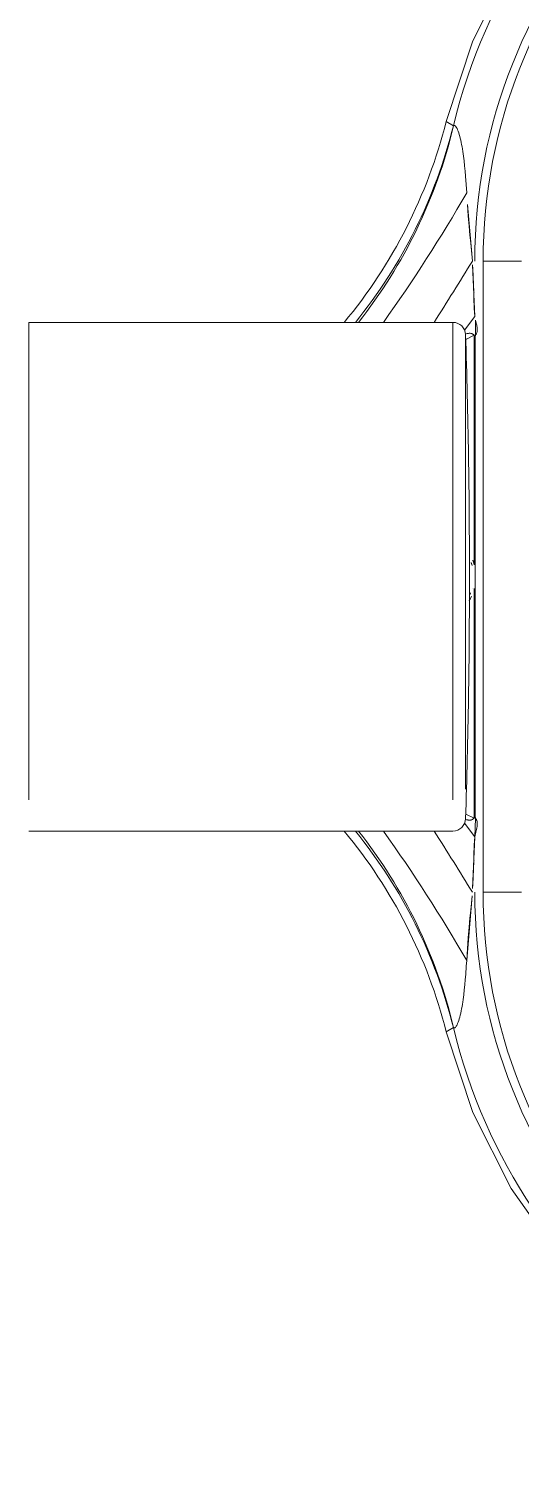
# Model space of a CAD drawing. Header units: inches. Extents: x 542650 to 544515, y 9574150 to 9574595.
# Drawn here: x 542788.1162 to 542788.1553, y 9574235.6228 to 9574235.7375 of the extents above; entities that cross this region are included whole.
import ezdxf

# ---------------------------------------------------------------- set-up
doc = ezdxf.new("R2010")
doc.units = ezdxf.units.IN
doc.header["$MEASUREMENT"] = 0
doc.layers.add('I-ARQ', color=8, linetype='Continuous')

msp = doc.modelspace()

# ---------------------------------------------------------------- linework, layer by layer
at = {"layer": 'I-ARQ', "lineweight": 5}
for points, knots in [([(542788.19399, 9574235.765), (542788.19399, 9574235.765), (542788.18724, 9574235.76447), (542788.18724, 9574235.76447), (542788.18724, 9574235.76447), (542788.18724, 9574235.76447), (542788.18064, 9574235.76296), (542788.18064, 9574235.76296), (542788.18064, 9574235.76296), (542788.18064, 9574235.76296), (542788.17433, 9574235.7605), (542788.17433, 9574235.7605), (542788.17433, 9574235.7605), (542788.17433, 9574235.7605), (542788.16845, 9574235.75716), (542788.16845, 9574235.75716), (542788.16845, 9574235.75716), (542788.16845, 9574235.75716), (542788.16312, 9574235.75299), (542788.16312, 9574235.75299), (542788.16312, 9574235.75299), (542788.16312, 9574235.75299), (542788.15846, 9574235.7481), (542788.15846, 9574235.7481), (542788.15846, 9574235.7481), (542788.15846, 9574235.7481), (542788.15456, 9574235.74257), (542788.15456, 9574235.74257), (542788.15456, 9574235.74257), (542788.15456, 9574235.74257), (542788.15152, 9574235.73654), (542788.15152, 9574235.73654), (542788.15152, 9574235.73654), (542788.15152, 9574235.73654), (542788.14939, 9574235.73014), (542788.14939, 9574235.73014)], [0, 0, 0, 0, 0.111111, 0.111111, 0.111111, 0.111111, 0.222222, 0.222222, 0.222222, 0.222222, 0.333333, 0.333333, 0.333333, 0.333333, 0.444444, 0.444444, 0.444444, 0.444444, 0.555556, 0.555556, 0.555556, 0.555556, 0.666667, 0.666667, 0.666667, 0.666667, 0.777778, 0.777778, 0.777778, 0.777778, 0.888889, 0.888889, 0.888889, 0.888889, 1, 1, 1, 1]), ([(542788.23872, 9574235.72636), (542788.23525, 9574235.74762), (542788.21728, 9574235.7635), (542788.19575, 9574235.76434), (542788.19575, 9574235.76434), (542788.17422, 9574235.76518), (542788.15508, 9574235.75074), (542788.14996, 9574235.72981)], [0, 0, 0, 0, 0.5, 0.5, 0.5, 0.5, 1, 1, 1, 1]), ([(542788.23577, 9574235.72588), (542788.23221, 9574235.74764), (542788.21254, 9574235.76302), (542788.19057, 9574235.76124), (542788.19057, 9574235.76124), (542788.16859, 9574235.75946), (542788.15166, 9574235.7411), (542788.15166, 9574235.71905)], [0, 0, 0, 0, 0.5, 0.5, 0.5, 0.5, 1, 1, 1, 1]), ([(542788.23502, 9574235.72628), (542788.23127, 9574235.74756), (542788.21188, 9574235.76244), (542788.19036, 9574235.76055), (542788.19036, 9574235.76055), (542788.16884, 9574235.75867), (542788.15233, 9574235.74065), (542788.15233, 9574235.71905)], [0, 0, 0, 0, 0.5, 0.5, 0.5, 0.5, 1, 1, 1, 1]), ([(542788.14998, 9574235.72979), (542788.14998, 9574235.72979), (542788.14997, 9574235.72979), (542788.14997, 9574235.72979), (542788.14997, 9574235.72979), (542788.14997, 9574235.72979), (542788.14997, 9574235.72979), (542788.14997, 9574235.72979), (542788.14997, 9574235.72979), (542788.14997, 9574235.72979), (542788.14997, 9574235.72979), (542788.14997, 9574235.72979), (542788.14997, 9574235.72979), (542788.14997, 9574235.72979), (542788.14997, 9574235.72979), (542788.14997, 9574235.72979), (542788.14997, 9574235.72979), (542788.14997, 9574235.72979), (542788.14996, 9574235.72979), (542788.14996, 9574235.72979), (542788.14996, 9574235.72979), (542788.14996, 9574235.72979), (542788.14996, 9574235.72979), (542788.14996, 9574235.72979), (542788.14996, 9574235.72979), (542788.14996, 9574235.72979), (542788.14996, 9574235.7298), (542788.14996, 9574235.7298), (542788.14996, 9574235.7298), (542788.14996, 9574235.7298), (542788.14996, 9574235.72981), (542788.14996, 9574235.72981)], [0, 0, 0, 0, 0.125, 0.125, 0.125, 0.125, 0.25, 0.25, 0.25, 0.25, 0.375, 0.375, 0.375, 0.375, 0.5, 0.5, 0.5, 0.5, 0.625, 0.625, 0.625, 0.625, 0.75, 0.75, 0.75, 0.75, 0.875, 0.875, 0.875, 0.875, 1, 1, 1, 1]), ([(542788.15102, 9574235.72448), (542788.15102, 9574235.72448), (542788.15098, 9574235.72515), (542788.15098, 9574235.72515), (542788.15098, 9574235.72515), (542788.15098, 9574235.72515), (542788.15093, 9574235.72579), (542788.15093, 9574235.72579), (542788.15093, 9574235.72579), (542788.15093, 9574235.72579), (542788.15089, 9574235.7262), (542788.15089, 9574235.7262), (542788.15089, 9574235.7262), (542788.15089, 9574235.7262), (542788.15085, 9574235.72661), (542788.15085, 9574235.72661), (542788.15085, 9574235.72661), (542788.15085, 9574235.72661), (542788.15081, 9574235.72701), (542788.15081, 9574235.72701), (542788.15081, 9574235.72701), (542788.15081, 9574235.72701), (542788.15076, 9574235.7274), (542788.15076, 9574235.7274), (542788.15076, 9574235.7274), (542788.15076, 9574235.7274), (542788.15074, 9574235.72758), (542788.15074, 9574235.72758), (542788.15074, 9574235.72758), (542788.15074, 9574235.72758), (542788.15071, 9574235.72777), (542788.15071, 9574235.72777), (542788.15071, 9574235.72777), (542788.15071, 9574235.72777), (542788.15068, 9574235.72796), (542788.15068, 9574235.72796), (542788.15068, 9574235.72796), (542788.15068, 9574235.72796), (542788.15065, 9574235.72814), (542788.15065, 9574235.72814), (542788.15065, 9574235.72814), (542788.15065, 9574235.72814), (542788.15062, 9574235.72831), (542788.15062, 9574235.72831), (542788.15062, 9574235.72831), (542788.15062, 9574235.72831), (542788.15059, 9574235.72848), (542788.15059, 9574235.72848), (542788.15059, 9574235.72848), (542788.15059, 9574235.72848), (542788.15055, 9574235.72865), (542788.15055, 9574235.72865), (542788.15055, 9574235.72865), (542788.15055, 9574235.72865), (542788.15051, 9574235.72881), (542788.15051, 9574235.72881), (542788.15051, 9574235.72881), (542788.15051, 9574235.72881), (542788.15047, 9574235.72896), (542788.15047, 9574235.72896), (542788.15047, 9574235.72896), (542788.15047, 9574235.72896), (542788.15043, 9574235.72911), (542788.15043, 9574235.72911), (542788.15043, 9574235.72911), (542788.15043, 9574235.72911), (542788.15039, 9574235.72924), (542788.15039, 9574235.72924), (542788.15039, 9574235.72924), (542788.15039, 9574235.72924), (542788.15035, 9574235.72937), (542788.15035, 9574235.72937), (542788.15035, 9574235.72937), (542788.15035, 9574235.72937), (542788.1503, 9574235.72948), (542788.1503, 9574235.72948), (542788.1503, 9574235.72948), (542788.1503, 9574235.72948), (542788.15026, 9574235.72958), (542788.15026, 9574235.72958), (542788.15026, 9574235.72958), (542788.15026, 9574235.72958), (542788.15024, 9574235.72962), (542788.15024, 9574235.72962), (542788.15024, 9574235.72962), (542788.15024, 9574235.72962), (542788.15021, 9574235.72966), (542788.15021, 9574235.72966), (542788.15021, 9574235.72966), (542788.15021, 9574235.72966), (542788.15019, 9574235.7297), (542788.15019, 9574235.7297), (542788.15019, 9574235.7297), (542788.15019, 9574235.7297), (542788.15017, 9574235.72973), (542788.15017, 9574235.72973), (542788.15017, 9574235.72973), (542788.15017, 9574235.72973), (542788.15015, 9574235.72976), (542788.15015, 9574235.72976), (542788.15015, 9574235.72976), (542788.15015, 9574235.72976), (542788.15013, 9574235.72978), (542788.15013, 9574235.72978), (542788.15013, 9574235.72978), (542788.15013, 9574235.72978), (542788.15011, 9574235.7298), (542788.15011, 9574235.7298), (542788.15011, 9574235.7298), (542788.15011, 9574235.7298), (542788.15009, 9574235.72981), (542788.15009, 9574235.72981), (542788.15009, 9574235.72981), (542788.15009, 9574235.72981), (542788.15007, 9574235.72982), (542788.15007, 9574235.72982), (542788.15007, 9574235.72982), (542788.15007, 9574235.72982), (542788.15005, 9574235.72983), (542788.15005, 9574235.72983), (542788.15005, 9574235.72983), (542788.15005, 9574235.72983), (542788.15003, 9574235.72983), (542788.15003, 9574235.72983), (542788.15003, 9574235.72983), (542788.15003, 9574235.72983), (542788.15001, 9574235.72982), (542788.15001, 9574235.72982), (542788.15001, 9574235.72982), (542788.15001, 9574235.72982), (542788.14999, 9574235.72981), (542788.14999, 9574235.72981), (542788.14999, 9574235.72981), (542788.14999, 9574235.72981), (542788.14998, 9574235.72979), (542788.14998, 9574235.72979)], [0, 0, 0, 0, 0.029412, 0.029412, 0.029412, 0.029412, 0.058824, 0.058824, 0.058824, 0.058824, 0.088235, 0.088235, 0.088235, 0.088235, 0.117647, 0.117647, 0.117647, 0.117647, 0.147059, 0.147059, 0.147059, 0.147059, 0.176471, 0.176471, 0.176471, 0.176471, 0.205882, 0.205882, 0.205882, 0.205882, 0.235294, 0.235294, 0.235294, 0.235294, 0.264706, 0.264706, 0.264706, 0.264706, 0.294118, 0.294118, 0.294118, 0.294118, 0.323529, 0.323529, 0.323529, 0.323529, 0.352941, 0.352941, 0.352941, 0.352941, 0.382353, 0.382353, 0.382353, 0.382353, 0.411765, 0.411765, 0.411765, 0.411765, 0.441176, 0.441176, 0.441176, 0.441176, 0.470588, 0.470588, 0.470588, 0.470588, 0.5, 0.5, 0.5, 0.5, 0.529412, 0.529412, 0.529412, 0.529412, 0.558824, 0.558824, 0.558824, 0.558824, 0.588235, 0.588235, 0.588235, 0.588235, 0.617647, 0.617647, 0.617647, 0.617647, 0.647059, 0.647059, 0.647059, 0.647059, 0.676471, 0.676471, 0.676471, 0.676471, 0.705882, 0.705882, 0.705882, 0.705882, 0.735294, 0.735294, 0.735294, 0.735294, 0.764706, 0.764706, 0.764706, 0.764706, 0.794118, 0.794118, 0.794118, 0.794118, 0.823529, 0.823529, 0.823529, 0.823529, 0.852941, 0.852941, 0.852941, 0.852941, 0.882353, 0.882353, 0.882353, 0.882353, 0.911765, 0.911765, 0.911765, 0.911765, 0.941176, 0.941176, 0.941176, 0.941176, 0.970588, 0.970588, 0.970588, 0.970588, 1, 1, 1, 1]), ([(542788.15147, 9574235.71905), (542788.15147, 9574235.71905), (542788.15145, 9574235.71934), (542788.15145, 9574235.71934), (542788.15145, 9574235.71934), (542788.15145, 9574235.71934), (542788.15143, 9574235.71962), (542788.15143, 9574235.71962), (542788.15143, 9574235.71962), (542788.15143, 9574235.71962), (542788.1514, 9574235.71991), (542788.1514, 9574235.71991), (542788.1514, 9574235.71991), (542788.1514, 9574235.71991), (542788.15137, 9574235.7202), (542788.15137, 9574235.7202), (542788.15137, 9574235.7202), (542788.15137, 9574235.7202), (542788.15134, 9574235.72049), (542788.15134, 9574235.72049), (542788.15134, 9574235.72049), (542788.15134, 9574235.72049), (542788.15132, 9574235.72069), (542788.15132, 9574235.72069), (542788.15132, 9574235.72069), (542788.15132, 9574235.72069), (542788.15128, 9574235.72111), (542788.15128, 9574235.72111), (542788.15128, 9574235.72111), (542788.15128, 9574235.72111), (542788.15122, 9574235.72184), (542788.15122, 9574235.72184), (542788.15122, 9574235.72184), (542788.15122, 9574235.72184), (542788.15115, 9574235.72266), (542788.15115, 9574235.72266), (542788.15115, 9574235.72266), (542788.15115, 9574235.72266), (542788.15109, 9574235.72355), (542788.15109, 9574235.72355), (542788.15109, 9574235.72355), (542788.15109, 9574235.72355), (542788.15102, 9574235.72448), (542788.15102, 9574235.72448)], [0, 0, 0, 0, 0.090909, 0.090909, 0.090909, 0.090909, 0.181818, 0.181818, 0.181818, 0.181818, 0.272727, 0.272727, 0.272727, 0.272727, 0.363636, 0.363636, 0.363636, 0.363636, 0.454545, 0.454545, 0.454545, 0.454545, 0.545455, 0.545455, 0.545455, 0.545455, 0.636364, 0.636364, 0.636364, 0.636364, 0.727273, 0.727273, 0.727273, 0.727273, 0.818182, 0.818182, 0.818182, 0.818182, 0.909091, 0.909091, 0.909091, 0.909091, 1, 1, 1, 1]), ([(542788.15166, 9574235.71466), (542788.15166, 9574235.71466), (542788.15164, 9574235.71498), (542788.15164, 9574235.71498), (542788.15164, 9574235.71498), (542788.15164, 9574235.71498), (542788.15162, 9574235.7153), (542788.15162, 9574235.7153), (542788.15162, 9574235.7153), (542788.15162, 9574235.7153), (542788.15161, 9574235.71552), (542788.15161, 9574235.71552), (542788.15161, 9574235.71552), (542788.15161, 9574235.71552), (542788.1516, 9574235.71594), (542788.1516, 9574235.71594), (542788.1516, 9574235.71594), (542788.1516, 9574235.71594), (542788.15158, 9574235.71658), (542788.15158, 9574235.71658), (542788.15158, 9574235.71658), (542788.15158, 9574235.71658), (542788.15156, 9574235.71721), (542788.15156, 9574235.71721), (542788.15156, 9574235.71721), (542788.15156, 9574235.71721), (542788.15153, 9574235.71783), (542788.15153, 9574235.71783), (542788.15153, 9574235.71783), (542788.15153, 9574235.71783), (542788.15151, 9574235.71845), (542788.15151, 9574235.71845), (542788.15151, 9574235.71845), (542788.15151, 9574235.71845), (542788.15149, 9574235.71875), (542788.15149, 9574235.71875), (542788.15149, 9574235.71875), (542788.15149, 9574235.71875), (542788.15147, 9574235.71905), (542788.15147, 9574235.71905)], [0, 0, 0, 0, 0.1, 0.1, 0.1, 0.1, 0.2, 0.2, 0.2, 0.2, 0.3, 0.3, 0.3, 0.3, 0.4, 0.4, 0.4, 0.4, 0.5, 0.5, 0.5, 0.5, 0.6, 0.6, 0.6, 0.6, 0.7, 0.7, 0.7, 0.7, 0.8, 0.8, 0.8, 0.8, 0.9, 0.9, 0.9, 0.9, 1, 1, 1, 1]), ([(542788.15161, 9574235.71319), (542788.15161, 9574235.71319), (542788.1516, 9574235.7132), (542788.1516, 9574235.7132), (542788.1516, 9574235.7132), (542788.1516, 9574235.7132), (542788.15157, 9574235.71322), (542788.15157, 9574235.71322), (542788.15157, 9574235.71322), (542788.15157, 9574235.71322), (542788.15153, 9574235.71324), (542788.15153, 9574235.71324), (542788.15153, 9574235.71324), (542788.15153, 9574235.71324), (542788.1515, 9574235.71326), (542788.1515, 9574235.71326), (542788.1515, 9574235.71326), (542788.1515, 9574235.71326), (542788.15146, 9574235.71328), (542788.15146, 9574235.71328), (542788.15146, 9574235.71328), (542788.15146, 9574235.71328), (542788.15142, 9574235.7133), (542788.15142, 9574235.7133), (542788.15142, 9574235.7133), (542788.15142, 9574235.7133), (542788.15138, 9574235.71331), (542788.15138, 9574235.71331), (542788.15138, 9574235.71331), (542788.15138, 9574235.71331), (542788.15134, 9574235.71332), (542788.15134, 9574235.71332), (542788.15134, 9574235.71332), (542788.15134, 9574235.71332), (542788.1513, 9574235.71333), (542788.1513, 9574235.71333), (542788.1513, 9574235.71333), (542788.1513, 9574235.71333), (542788.15126, 9574235.71333), (542788.15126, 9574235.71333), (542788.15126, 9574235.71333), (542788.15126, 9574235.71333), (542788.15121, 9574235.71333), (542788.15121, 9574235.71333), (542788.15121, 9574235.71333), (542788.15121, 9574235.71333), (542788.15117, 9574235.71332), (542788.15117, 9574235.71332), (542788.15117, 9574235.71332), (542788.15117, 9574235.71332), (542788.15112, 9574235.71332), (542788.15112, 9574235.71332), (542788.15112, 9574235.71332), (542788.15112, 9574235.71332), (542788.15107, 9574235.71331), (542788.15107, 9574235.71331), (542788.15107, 9574235.71331), (542788.15107, 9574235.71331), (542788.15098, 9574235.71329), (542788.15098, 9574235.71329), (542788.15098, 9574235.71329), (542788.15098, 9574235.71329), (542788.15093, 9574235.71328), (542788.15093, 9574235.71328)], [0, 0, 0, 0, 0.0625, 0.0625, 0.0625, 0.0625, 0.125, 0.125, 0.125, 0.125, 0.1875, 0.1875, 0.1875, 0.1875, 0.25, 0.25, 0.25, 0.25, 0.3125, 0.3125, 0.3125, 0.3125, 0.375, 0.375, 0.375, 0.375, 0.4375, 0.4375, 0.4375, 0.4375, 0.5, 0.5, 0.5, 0.5, 0.5625, 0.5625, 0.5625, 0.5625, 0.625, 0.625, 0.625, 0.625, 0.6875, 0.6875, 0.6875, 0.6875, 0.75, 0.75, 0.75, 0.75, 0.8125, 0.8125, 0.8125, 0.8125, 0.875, 0.875, 0.875, 0.875, 0.9375, 0.9375, 0.9375, 0.9375, 1, 1, 1, 1]), ([(542788.15171, 9574235.71319), (542788.15171, 9574235.71319), (542788.15174, 9574235.71322), (542788.15174, 9574235.71322), (542788.15174, 9574235.71322), (542788.15174, 9574235.71322), (542788.15177, 9574235.71325), (542788.15177, 9574235.71325), (542788.15177, 9574235.71325), (542788.15177, 9574235.71325), (542788.15179, 9574235.71328), (542788.15179, 9574235.71328), (542788.15179, 9574235.71328), (542788.15179, 9574235.71328), (542788.15181, 9574235.71331), (542788.15181, 9574235.71331), (542788.15181, 9574235.71331), (542788.15181, 9574235.71331), (542788.15182, 9574235.71335), (542788.15182, 9574235.71335), (542788.15182, 9574235.71335), (542788.15182, 9574235.71335), (542788.15183, 9574235.71339), (542788.15183, 9574235.71339), (542788.15183, 9574235.71339), (542788.15183, 9574235.71339), (542788.15184, 9574235.71343), (542788.15184, 9574235.71343), (542788.15184, 9574235.71343), (542788.15184, 9574235.71343), (542788.15185, 9574235.71347), (542788.15185, 9574235.71347), (542788.15185, 9574235.71347), (542788.15185, 9574235.71347), (542788.15186, 9574235.71351), (542788.15186, 9574235.71351), (542788.15186, 9574235.71351), (542788.15186, 9574235.71351), (542788.15186, 9574235.71356), (542788.15186, 9574235.71356), (542788.15186, 9574235.71356), (542788.15186, 9574235.71356), (542788.15186, 9574235.71364), (542788.15186, 9574235.71364), (542788.15186, 9574235.71364), (542788.15186, 9574235.71364), (542788.15185, 9574235.71373), (542788.15185, 9574235.71373), (542788.15185, 9574235.71373), (542788.15185, 9574235.71373), (542788.15184, 9574235.71381), (542788.15184, 9574235.71381), (542788.15184, 9574235.71381), (542788.15184, 9574235.71381), (542788.15183, 9574235.7139), (542788.15183, 9574235.7139), (542788.15183, 9574235.7139), (542788.15183, 9574235.7139), (542788.15182, 9574235.71398), (542788.15182, 9574235.71398), (542788.15182, 9574235.71398), (542788.15182, 9574235.71398), (542788.15178, 9574235.71413), (542788.15178, 9574235.71413), (542788.15178, 9574235.71413), (542788.15178, 9574235.71413), (542788.15173, 9574235.71436), (542788.15173, 9574235.71436), (542788.15173, 9574235.71436), (542788.15173, 9574235.71436), (542788.15166, 9574235.71466), (542788.15166, 9574235.71466)], [0, 0, 0, 0, 0.055556, 0.055556, 0.055556, 0.055556, 0.111111, 0.111111, 0.111111, 0.111111, 0.166667, 0.166667, 0.166667, 0.166667, 0.222222, 0.222222, 0.222222, 0.222222, 0.277778, 0.277778, 0.277778, 0.277778, 0.333333, 0.333333, 0.333333, 0.333333, 0.388889, 0.388889, 0.388889, 0.388889, 0.444444, 0.444444, 0.444444, 0.444444, 0.5, 0.5, 0.5, 0.5, 0.555556, 0.555556, 0.555556, 0.555556, 0.611111, 0.611111, 0.611111, 0.611111, 0.666667, 0.666667, 0.666667, 0.666667, 0.722222, 0.722222, 0.722222, 0.722222, 0.777778, 0.777778, 0.777778, 0.777778, 0.833333, 0.833333, 0.833333, 0.833333, 0.888889, 0.888889, 0.888889, 0.888889, 0.944444, 0.944444, 0.944444, 0.944444, 1, 1, 1, 1]), ([(542788.15162, 9574235.69494), (542788.15162, 9574235.69494), (542788.15162, 9574235.70669), (542788.15162, 9574235.70669), (542788.15162, 9574235.70669), (542788.15162, 9574235.70669), (542788.15162, 9574235.71112), (542788.15162, 9574235.71112), (542788.15162, 9574235.71112), (542788.15162, 9574235.71112), (542788.15162, 9574235.71217), (542788.15162, 9574235.71217), (542788.15162, 9574235.71217), (542788.15162, 9574235.71217), (542788.15162, 9574235.71268), (542788.15162, 9574235.71268), (542788.15162, 9574235.71268), (542788.15162, 9574235.71268), (542788.15162, 9574235.71293), (542788.15162, 9574235.71293), (542788.15162, 9574235.71293), (542788.15162, 9574235.71293), (542788.15162, 9574235.71306), (542788.15162, 9574235.71306), (542788.15162, 9574235.71306), (542788.15162, 9574235.71306), (542788.15162, 9574235.71312), (542788.15162, 9574235.71312), (542788.15162, 9574235.71312), (542788.15162, 9574235.71312), (542788.15162, 9574235.71314), (542788.15162, 9574235.71314), (542788.15162, 9574235.71314), (542788.15162, 9574235.71314), (542788.15161, 9574235.71319), (542788.15161, 9574235.71319)], [0, 0, 0, 0, 0.111111, 0.111111, 0.111111, 0.111111, 0.222222, 0.222222, 0.222222, 0.222222, 0.333333, 0.333333, 0.333333, 0.333333, 0.444444, 0.444444, 0.444444, 0.444444, 0.555556, 0.555556, 0.555556, 0.555556, 0.666667, 0.666667, 0.666667, 0.666667, 0.777778, 0.777778, 0.777778, 0.777778, 0.888889, 0.888889, 0.888889, 0.888889, 1, 1, 1, 1]), ([(542788.1517, 9574235.694), (542788.1517, 9574235.694), (542788.1517, 9574235.70633), (542788.1517, 9574235.70633), (542788.1517, 9574235.70633), (542788.1517, 9574235.70633), (542788.1517, 9574235.71101), (542788.1517, 9574235.71101), (542788.1517, 9574235.71101), (542788.1517, 9574235.71101), (542788.1517, 9574235.71212), (542788.1517, 9574235.71212), (542788.1517, 9574235.71212), (542788.1517, 9574235.71212), (542788.1517, 9574235.71266), (542788.1517, 9574235.71266), (542788.1517, 9574235.71266), (542788.1517, 9574235.71266), (542788.1517, 9574235.71292), (542788.1517, 9574235.71292), (542788.1517, 9574235.71292), (542788.1517, 9574235.71292), (542788.1517, 9574235.71305), (542788.1517, 9574235.71305), (542788.1517, 9574235.71305), (542788.1517, 9574235.71305), (542788.1517, 9574235.71312), (542788.1517, 9574235.71312), (542788.1517, 9574235.71312), (542788.1517, 9574235.71312), (542788.15171, 9574235.71314), (542788.15171, 9574235.71314), (542788.15171, 9574235.71314), (542788.15171, 9574235.71314), (542788.15171, 9574235.71319), (542788.15171, 9574235.71319)], [0, 0, 0, 0, 0.111111, 0.111111, 0.111111, 0.111111, 0.222222, 0.222222, 0.222222, 0.222222, 0.333333, 0.333333, 0.333333, 0.333333, 0.444444, 0.444444, 0.444444, 0.444444, 0.555556, 0.555556, 0.555556, 0.555556, 0.666667, 0.666667, 0.666667, 0.666667, 0.777778, 0.777778, 0.777778, 0.777778, 0.888889, 0.888889, 0.888889, 0.888889, 1, 1, 1, 1]), ([(542788.15171, 9574235.67482), (542788.15171, 9574235.67482), (542788.15171, 9574235.67486), (542788.15171, 9574235.67486), (542788.15171, 9574235.67486), (542788.15171, 9574235.67486), (542788.1517, 9574235.67488), (542788.1517, 9574235.67488), (542788.1517, 9574235.67488), (542788.1517, 9574235.67488), (542788.1517, 9574235.67493), (542788.1517, 9574235.67493), (542788.1517, 9574235.67493), (542788.1517, 9574235.67493), (542788.1517, 9574235.67503), (542788.1517, 9574235.67503), (542788.1517, 9574235.67503), (542788.1517, 9574235.67503), (542788.1517, 9574235.67524), (542788.1517, 9574235.67524), (542788.1517, 9574235.67524), (542788.1517, 9574235.67524), (542788.1517, 9574235.67568), (542788.1517, 9574235.67568), (542788.1517, 9574235.67568), (542788.1517, 9574235.67568), (542788.1517, 9574235.67655), (542788.1517, 9574235.67655), (542788.1517, 9574235.67655), (542788.1517, 9574235.67655), (542788.1517, 9574235.68021), (542788.1517, 9574235.68021), (542788.1517, 9574235.68021), (542788.1517, 9574235.68021), (542788.1517, 9574235.694), (542788.1517, 9574235.694)], [0, 0, 0, 0, 0.111111, 0.111111, 0.111111, 0.111111, 0.222222, 0.222222, 0.222222, 0.222222, 0.333333, 0.333333, 0.333333, 0.333333, 0.444444, 0.444444, 0.444444, 0.444444, 0.555556, 0.555556, 0.555556, 0.555556, 0.666667, 0.666667, 0.666667, 0.666667, 0.777778, 0.777778, 0.777778, 0.777778, 0.888889, 0.888889, 0.888889, 0.888889, 1, 1, 1, 1]), ([(542788.15161, 9574235.67482), (542788.15161, 9574235.67482), (542788.15162, 9574235.67485), (542788.15162, 9574235.67485), (542788.15162, 9574235.67485), (542788.15162, 9574235.67485), (542788.15162, 9574235.67487), (542788.15162, 9574235.67487), (542788.15162, 9574235.67487), (542788.15162, 9574235.67487), (542788.15162, 9574235.67492), (542788.15162, 9574235.67492), (542788.15162, 9574235.67492), (542788.15162, 9574235.67492), (542788.15162, 9574235.67502), (542788.15162, 9574235.67502), (542788.15162, 9574235.67502), (542788.15162, 9574235.67502), (542788.15162, 9574235.67523), (542788.15162, 9574235.67523), (542788.15162, 9574235.67523), (542788.15162, 9574235.67523), (542788.15162, 9574235.67564), (542788.15162, 9574235.67564), (542788.15162, 9574235.67564), (542788.15162, 9574235.67564), (542788.15162, 9574235.67647), (542788.15162, 9574235.67647), (542788.15162, 9574235.67647), (542788.15162, 9574235.67647), (542788.15162, 9574235.67996), (542788.15162, 9574235.67996), (542788.15162, 9574235.67996), (542788.15162, 9574235.67996), (542788.15162, 9574235.69306), (542788.15162, 9574235.69306)], [0, 0, 0, 0, 0.111111, 0.111111, 0.111111, 0.111111, 0.222222, 0.222222, 0.222222, 0.222222, 0.333333, 0.333333, 0.333333, 0.333333, 0.444444, 0.444444, 0.444444, 0.444444, 0.555556, 0.555556, 0.555556, 0.555556, 0.666667, 0.666667, 0.666667, 0.666667, 0.777778, 0.777778, 0.777778, 0.777778, 0.888889, 0.888889, 0.888889, 0.888889, 1, 1, 1, 1]), ([(542788.15093, 9574235.67473), (542788.15093, 9574235.67473), (542788.15101, 9574235.67471), (542788.15101, 9574235.67471), (542788.15101, 9574235.67471), (542788.15101, 9574235.67471), (542788.1511, 9574235.67469), (542788.1511, 9574235.67469), (542788.1511, 9574235.67469), (542788.1511, 9574235.67469), (542788.15114, 9574235.67468), (542788.15114, 9574235.67468), (542788.15114, 9574235.67468), (542788.15114, 9574235.67468), (542788.15118, 9574235.67468), (542788.15118, 9574235.67468), (542788.15118, 9574235.67468), (542788.15118, 9574235.67468), (542788.15122, 9574235.67468), (542788.15122, 9574235.67468), (542788.15122, 9574235.67468), (542788.15122, 9574235.67468), (542788.15126, 9574235.67468), (542788.15126, 9574235.67468), (542788.15126, 9574235.67468), (542788.15126, 9574235.67468), (542788.1513, 9574235.67468), (542788.1513, 9574235.67468), (542788.1513, 9574235.67468), (542788.1513, 9574235.67468), (542788.15134, 9574235.67468), (542788.15134, 9574235.67468), (542788.15134, 9574235.67468), (542788.15134, 9574235.67468), (542788.15137, 9574235.67469), (542788.15137, 9574235.67469), (542788.15137, 9574235.67469), (542788.15137, 9574235.67469), (542788.15141, 9574235.6747), (542788.15141, 9574235.6747), (542788.15141, 9574235.6747), (542788.15141, 9574235.6747), (542788.15144, 9574235.67471), (542788.15144, 9574235.67471), (542788.15144, 9574235.67471), (542788.15144, 9574235.67471), (542788.15147, 9574235.67473), (542788.15147, 9574235.67473), (542788.15147, 9574235.67473), (542788.15147, 9574235.67473), (542788.15151, 9574235.67475), (542788.15151, 9574235.67475), (542788.15151, 9574235.67475), (542788.15151, 9574235.67475), (542788.15154, 9574235.67477), (542788.15154, 9574235.67477), (542788.15154, 9574235.67477), (542788.15154, 9574235.67477), (542788.15157, 9574235.67479), (542788.15157, 9574235.67479), (542788.15157, 9574235.67479), (542788.15157, 9574235.67479), (542788.1516, 9574235.67481), (542788.1516, 9574235.67481), (542788.1516, 9574235.67481), (542788.1516, 9574235.67481), (542788.15161, 9574235.67482), (542788.15161, 9574235.67482)], [0, 0, 0, 0, 0.058824, 0.058824, 0.058824, 0.058824, 0.117647, 0.117647, 0.117647, 0.117647, 0.176471, 0.176471, 0.176471, 0.176471, 0.235294, 0.235294, 0.235294, 0.235294, 0.294118, 0.294118, 0.294118, 0.294118, 0.352941, 0.352941, 0.352941, 0.352941, 0.411765, 0.411765, 0.411765, 0.411765, 0.470588, 0.470588, 0.470588, 0.470588, 0.529412, 0.529412, 0.529412, 0.529412, 0.588235, 0.588235, 0.588235, 0.588235, 0.647059, 0.647059, 0.647059, 0.647059, 0.705882, 0.705882, 0.705882, 0.705882, 0.764706, 0.764706, 0.764706, 0.764706, 0.823529, 0.823529, 0.823529, 0.823529, 0.882353, 0.882353, 0.882353, 0.882353, 0.941176, 0.941176, 0.941176, 0.941176, 1, 1, 1, 1]), ([(542788.15166, 9574235.67335), (542788.15166, 9574235.67335), (542788.15175, 9574235.67371), (542788.15175, 9574235.67371), (542788.15175, 9574235.67371), (542788.15175, 9574235.67371), (542788.15179, 9574235.67392), (542788.15179, 9574235.67392), (542788.15179, 9574235.67392), (542788.15179, 9574235.67392), (542788.15182, 9574235.67405), (542788.15182, 9574235.67405), (542788.15182, 9574235.67405), (542788.15182, 9574235.67405), (542788.15184, 9574235.67418), (542788.15184, 9574235.67418), (542788.15184, 9574235.67418), (542788.15184, 9574235.67418), (542788.15185, 9574235.67427), (542788.15185, 9574235.67427), (542788.15185, 9574235.67427), (542788.15185, 9574235.67427), (542788.15186, 9574235.67436), (542788.15186, 9574235.67436), (542788.15186, 9574235.67436), (542788.15186, 9574235.67436), (542788.15186, 9574235.67441), (542788.15186, 9574235.67441), (542788.15186, 9574235.67441), (542788.15186, 9574235.67441), (542788.15186, 9574235.67446), (542788.15186, 9574235.67446), (542788.15186, 9574235.67446), (542788.15186, 9574235.67446), (542788.15186, 9574235.6745), (542788.15186, 9574235.6745), (542788.15186, 9574235.6745), (542788.15186, 9574235.6745), (542788.15185, 9574235.67455), (542788.15185, 9574235.67455), (542788.15185, 9574235.67455), (542788.15185, 9574235.67455), (542788.15184, 9574235.67459), (542788.15184, 9574235.67459), (542788.15184, 9574235.67459), (542788.15184, 9574235.67459), (542788.15183, 9574235.67464), (542788.15183, 9574235.67464), (542788.15183, 9574235.67464), (542788.15183, 9574235.67464), (542788.15181, 9574235.67468), (542788.15181, 9574235.67468), (542788.15181, 9574235.67468), (542788.15181, 9574235.67468), (542788.15179, 9574235.67472), (542788.15179, 9574235.67472), (542788.15179, 9574235.67472), (542788.15179, 9574235.67472), (542788.15177, 9574235.67475), (542788.15177, 9574235.67475), (542788.15177, 9574235.67475), (542788.15177, 9574235.67475), (542788.15174, 9574235.67478), (542788.15174, 9574235.67478), (542788.15174, 9574235.67478), (542788.15174, 9574235.67478), (542788.15173, 9574235.6748), (542788.15173, 9574235.6748), (542788.15173, 9574235.6748), (542788.15173, 9574235.6748), (542788.15171, 9574235.67482), (542788.15171, 9574235.67482)], [0, 0, 0, 0, 0.055556, 0.055556, 0.055556, 0.055556, 0.111111, 0.111111, 0.111111, 0.111111, 0.166667, 0.166667, 0.166667, 0.166667, 0.222222, 0.222222, 0.222222, 0.222222, 0.277778, 0.277778, 0.277778, 0.277778, 0.333333, 0.333333, 0.333333, 0.333333, 0.388889, 0.388889, 0.388889, 0.388889, 0.444444, 0.444444, 0.444444, 0.444444, 0.5, 0.5, 0.5, 0.5, 0.555556, 0.555556, 0.555556, 0.555556, 0.611111, 0.611111, 0.611111, 0.611111, 0.666667, 0.666667, 0.666667, 0.666667, 0.722222, 0.722222, 0.722222, 0.722222, 0.777778, 0.777778, 0.777778, 0.777778, 0.833333, 0.833333, 0.833333, 0.833333, 0.888889, 0.888889, 0.888889, 0.888889, 0.944444, 0.944444, 0.944444, 0.944444, 1, 1, 1, 1]), ([(542788.15166, 9574235.67335), (542788.15166, 9574235.67335), (542788.15164, 9574235.67302), (542788.15164, 9574235.67302), (542788.15164, 9574235.67302), (542788.15164, 9574235.67302), (542788.15162, 9574235.6727), (542788.15162, 9574235.6727), (542788.15162, 9574235.6727), (542788.15162, 9574235.6727), (542788.15161, 9574235.67249), (542788.15161, 9574235.67249), (542788.15161, 9574235.67249), (542788.15161, 9574235.67249), (542788.1516, 9574235.67206), (542788.1516, 9574235.67206), (542788.1516, 9574235.67206), (542788.1516, 9574235.67206), (542788.15158, 9574235.67143), (542788.15158, 9574235.67143), (542788.15158, 9574235.67143), (542788.15158, 9574235.67143), (542788.15156, 9574235.67079), (542788.15156, 9574235.67079), (542788.15156, 9574235.67079), (542788.15156, 9574235.67079), (542788.15153, 9574235.67017), (542788.15153, 9574235.67017), (542788.15153, 9574235.67017), (542788.15153, 9574235.67017), (542788.15151, 9574235.66955), (542788.15151, 9574235.66955), (542788.15151, 9574235.66955), (542788.15151, 9574235.66955), (542788.15149, 9574235.66925), (542788.15149, 9574235.66925), (542788.15149, 9574235.66925), (542788.15149, 9574235.66925), (542788.15147, 9574235.66896), (542788.15147, 9574235.66896)], [0, 0, 0, 0, 0.1, 0.1, 0.1, 0.1, 0.2, 0.2, 0.2, 0.2, 0.3, 0.3, 0.3, 0.3, 0.4, 0.4, 0.4, 0.4, 0.5, 0.5, 0.5, 0.5, 0.6, 0.6, 0.6, 0.6, 0.7, 0.7, 0.7, 0.7, 0.8, 0.8, 0.8, 0.8, 0.9, 0.9, 0.9, 0.9, 1, 1, 1, 1]), ([(542788.15102, 9574235.66352), (542788.15102, 9574235.66352), (542788.15109, 9574235.66445), (542788.15109, 9574235.66445), (542788.15109, 9574235.66445), (542788.15109, 9574235.66445), (542788.15115, 9574235.66534), (542788.15115, 9574235.66534), (542788.15115, 9574235.66534), (542788.15115, 9574235.66534), (542788.15122, 9574235.66617), (542788.15122, 9574235.66617), (542788.15122, 9574235.66617), (542788.15122, 9574235.66617), (542788.15128, 9574235.66689), (542788.15128, 9574235.66689), (542788.15128, 9574235.66689), (542788.15128, 9574235.66689), (542788.15132, 9574235.66731), (542788.15132, 9574235.66731), (542788.15132, 9574235.66731), (542788.15132, 9574235.66731), (542788.15134, 9574235.66752), (542788.15134, 9574235.66752), (542788.15134, 9574235.66752), (542788.15134, 9574235.66752), (542788.15137, 9574235.66781), (542788.15137, 9574235.66781), (542788.15137, 9574235.66781), (542788.15137, 9574235.66781), (542788.1514, 9574235.66809), (542788.1514, 9574235.66809), (542788.1514, 9574235.66809), (542788.1514, 9574235.66809), (542788.15143, 9574235.66838), (542788.15143, 9574235.66838), (542788.15143, 9574235.66838), (542788.15143, 9574235.66838), (542788.15145, 9574235.66867), (542788.15145, 9574235.66867), (542788.15145, 9574235.66867), (542788.15145, 9574235.66867), (542788.15147, 9574235.66896), (542788.15147, 9574235.66896)], [0, 0, 0, 0, 0.090909, 0.090909, 0.090909, 0.090909, 0.181818, 0.181818, 0.181818, 0.181818, 0.272727, 0.272727, 0.272727, 0.272727, 0.363636, 0.363636, 0.363636, 0.363636, 0.454545, 0.454545, 0.454545, 0.454545, 0.545455, 0.545455, 0.545455, 0.545455, 0.636364, 0.636364, 0.636364, 0.636364, 0.727273, 0.727273, 0.727273, 0.727273, 0.818182, 0.818182, 0.818182, 0.818182, 0.909091, 0.909091, 0.909091, 0.909091, 1, 1, 1, 1]), ([(542788.15166, 9574235.66896), (542788.15166, 9574235.64691), (542788.16859, 9574235.62855), (542788.19057, 9574235.62676), (542788.19057, 9574235.62676), (542788.21254, 9574235.62498), (542788.23221, 9574235.64037), (542788.23577, 9574235.66213)], [0, 0, 0, 0, 0.5, 0.5, 0.5, 0.5, 1, 1, 1, 1]), ([(542788.15233, 9574235.66896), (542788.15233, 9574235.64735), (542788.16884, 9574235.62933), (542788.19036, 9574235.62745), (542788.19036, 9574235.62745), (542788.21188, 9574235.62557), (542788.23127, 9574235.64045), (542788.23502, 9574235.66172)], [0, 0, 0, 0, 0.5, 0.5, 0.5, 0.5, 1, 1, 1, 1]), ([(542788.14998, 9574235.65821), (542788.14998, 9574235.65821), (542788.14999, 9574235.65819), (542788.14999, 9574235.65819), (542788.14999, 9574235.65819), (542788.14999, 9574235.65819), (542788.15001, 9574235.65818), (542788.15001, 9574235.65818), (542788.15001, 9574235.65818), (542788.15001, 9574235.65818), (542788.15003, 9574235.65818), (542788.15003, 9574235.65818), (542788.15003, 9574235.65818), (542788.15003, 9574235.65818), (542788.15005, 9574235.65818), (542788.15005, 9574235.65818), (542788.15005, 9574235.65818), (542788.15005, 9574235.65818), (542788.15007, 9574235.65818), (542788.15007, 9574235.65818), (542788.15007, 9574235.65818), (542788.15007, 9574235.65818), (542788.15008, 9574235.65819), (542788.15008, 9574235.65819), (542788.15008, 9574235.65819), (542788.15008, 9574235.65819), (542788.15011, 9574235.6582), (542788.15011, 9574235.6582), (542788.15011, 9574235.6582), (542788.15011, 9574235.6582), (542788.15013, 9574235.65822), (542788.15013, 9574235.65822), (542788.15013, 9574235.65822), (542788.15013, 9574235.65822), (542788.15015, 9574235.65825), (542788.15015, 9574235.65825), (542788.15015, 9574235.65825), (542788.15015, 9574235.65825), (542788.15017, 9574235.65827), (542788.15017, 9574235.65827), (542788.15017, 9574235.65827), (542788.15017, 9574235.65827), (542788.15019, 9574235.65831), (542788.15019, 9574235.65831), (542788.15019, 9574235.65831), (542788.15019, 9574235.65831), (542788.15021, 9574235.65834), (542788.15021, 9574235.65834), (542788.15021, 9574235.65834), (542788.15021, 9574235.65834), (542788.15024, 9574235.65838), (542788.15024, 9574235.65838), (542788.15024, 9574235.65838), (542788.15024, 9574235.65838), (542788.15026, 9574235.65842), (542788.15026, 9574235.65842), (542788.15026, 9574235.65842), (542788.15026, 9574235.65842), (542788.1503, 9574235.65852), (542788.1503, 9574235.65852), (542788.1503, 9574235.65852), (542788.1503, 9574235.65852), (542788.15035, 9574235.65864), (542788.15035, 9574235.65864), (542788.15035, 9574235.65864), (542788.15035, 9574235.65864), (542788.15039, 9574235.65876), (542788.15039, 9574235.65876), (542788.15039, 9574235.65876), (542788.15039, 9574235.65876), (542788.15043, 9574235.6589), (542788.15043, 9574235.6589), (542788.15043, 9574235.6589), (542788.15043, 9574235.6589), (542788.15047, 9574235.65904), (542788.15047, 9574235.65904), (542788.15047, 9574235.65904), (542788.15047, 9574235.65904), (542788.15051, 9574235.65919), (542788.15051, 9574235.65919), (542788.15051, 9574235.65919), (542788.15051, 9574235.65919), (542788.15055, 9574235.65935), (542788.15055, 9574235.65935), (542788.15055, 9574235.65935), (542788.15055, 9574235.65935), (542788.15058, 9574235.65952), (542788.15058, 9574235.65952), (542788.15058, 9574235.65952), (542788.15058, 9574235.65952), (542788.15062, 9574235.65969), (542788.15062, 9574235.65969), (542788.15062, 9574235.65969), (542788.15062, 9574235.65969), (542788.15065, 9574235.65987), (542788.15065, 9574235.65987), (542788.15065, 9574235.65987), (542788.15065, 9574235.65987), (542788.15068, 9574235.66005), (542788.15068, 9574235.66005), (542788.15068, 9574235.66005), (542788.15068, 9574235.66005), (542788.15071, 9574235.66023), (542788.15071, 9574235.66023), (542788.15071, 9574235.66023), (542788.15071, 9574235.66023), (542788.15074, 9574235.66042), (542788.15074, 9574235.66042), (542788.15074, 9574235.66042), (542788.15074, 9574235.66042), (542788.15079, 9574235.6608), (542788.15079, 9574235.6608), (542788.15079, 9574235.6608), (542788.15079, 9574235.6608), (542788.15083, 9574235.66119), (542788.15083, 9574235.66119), (542788.15083, 9574235.66119), (542788.15083, 9574235.66119), (542788.15087, 9574235.6616), (542788.15087, 9574235.6616), (542788.15087, 9574235.6616), (542788.15087, 9574235.6616), (542788.15091, 9574235.66201), (542788.15091, 9574235.66201), (542788.15091, 9574235.66201), (542788.15091, 9574235.66201), (542788.15095, 9574235.66243), (542788.15095, 9574235.66243), (542788.15095, 9574235.66243), (542788.15095, 9574235.66243), (542788.15099, 9574235.66308), (542788.15099, 9574235.66308), (542788.15099, 9574235.66308), (542788.15099, 9574235.66308), (542788.15102, 9574235.66352), (542788.15102, 9574235.66352)], [0, 0, 0, 0, 0.029412, 0.029412, 0.029412, 0.029412, 0.058824, 0.058824, 0.058824, 0.058824, 0.088235, 0.088235, 0.088235, 0.088235, 0.117647, 0.117647, 0.117647, 0.117647, 0.147059, 0.147059, 0.147059, 0.147059, 0.176471, 0.176471, 0.176471, 0.176471, 0.205882, 0.205882, 0.205882, 0.205882, 0.235294, 0.235294, 0.235294, 0.235294, 0.264706, 0.264706, 0.264706, 0.264706, 0.294118, 0.294118, 0.294118, 0.294118, 0.323529, 0.323529, 0.323529, 0.323529, 0.352941, 0.352941, 0.352941, 0.352941, 0.382353, 0.382353, 0.382353, 0.382353, 0.411765, 0.411765, 0.411765, 0.411765, 0.441176, 0.441176, 0.441176, 0.441176, 0.470588, 0.470588, 0.470588, 0.470588, 0.5, 0.5, 0.5, 0.5, 0.529412, 0.529412, 0.529412, 0.529412, 0.558824, 0.558824, 0.558824, 0.558824, 0.588235, 0.588235, 0.588235, 0.588235, 0.617647, 0.617647, 0.617647, 0.617647, 0.647059, 0.647059, 0.647059, 0.647059, 0.676471, 0.676471, 0.676471, 0.676471, 0.705882, 0.705882, 0.705882, 0.705882, 0.735294, 0.735294, 0.735294, 0.735294, 0.764706, 0.764706, 0.764706, 0.764706, 0.794118, 0.794118, 0.794118, 0.794118, 0.823529, 0.823529, 0.823529, 0.823529, 0.852941, 0.852941, 0.852941, 0.852941, 0.882353, 0.882353, 0.882353, 0.882353, 0.911765, 0.911765, 0.911765, 0.911765, 0.941176, 0.941176, 0.941176, 0.941176, 0.970588, 0.970588, 0.970588, 0.970588, 1, 1, 1, 1]), ([(542788.14996, 9574235.6582), (542788.15508, 9574235.63727), (542788.17422, 9574235.62283), (542788.19575, 9574235.62367), (542788.19575, 9574235.62367), (542788.21728, 9574235.6245), (542788.23525, 9574235.64038), (542788.23872, 9574235.66165)], [0, 0, 0, 0, 0.5, 0.5, 0.5, 0.5, 1, 1, 1, 1]), ([(542788.14996, 9574235.6582), (542788.14996, 9574235.6582), (542788.14996, 9574235.65821), (542788.14996, 9574235.65821), (542788.14996, 9574235.65821), (542788.14996, 9574235.65821), (542788.14996, 9574235.65821), (542788.14996, 9574235.65821), (542788.14996, 9574235.65821), (542788.14996, 9574235.65821), (542788.14996, 9574235.65821), (542788.14996, 9574235.65821), (542788.14996, 9574235.65821), (542788.14996, 9574235.65821), (542788.14997, 9574235.65822), (542788.14997, 9574235.65822), (542788.14997, 9574235.65822), (542788.14997, 9574235.65822), (542788.14997, 9574235.65822), (542788.14997, 9574235.65822), (542788.14997, 9574235.65822), (542788.14997, 9574235.65822), (542788.14997, 9574235.65822), (542788.14997, 9574235.65822), (542788.14997, 9574235.65822), (542788.14997, 9574235.65822), (542788.14998, 9574235.65821), (542788.14998, 9574235.65821), (542788.14998, 9574235.65821), (542788.14998, 9574235.65821), (542788.14998, 9574235.65821), (542788.14998, 9574235.65821)], [0, 0, 0, 0, 0.125, 0.125, 0.125, 0.125, 0.25, 0.25, 0.25, 0.25, 0.375, 0.375, 0.375, 0.375, 0.5, 0.5, 0.5, 0.5, 0.625, 0.625, 0.625, 0.625, 0.75, 0.75, 0.75, 0.75, 0.875, 0.875, 0.875, 0.875, 1, 1, 1, 1]), ([(542788.14939, 9574235.65787), (542788.14939, 9574235.65787), (542788.15152, 9574235.65146), (542788.15152, 9574235.65146), (542788.15152, 9574235.65146), (542788.15152, 9574235.65146), (542788.15456, 9574235.64543), (542788.15456, 9574235.64543), (542788.15456, 9574235.64543), (542788.15456, 9574235.64543), (542788.15846, 9574235.63991), (542788.15846, 9574235.63991), (542788.15846, 9574235.63991), (542788.15846, 9574235.63991), (542788.16312, 9574235.63501), (542788.16312, 9574235.63501), (542788.16312, 9574235.63501), (542788.16312, 9574235.63501), (542788.16845, 9574235.63085), (542788.16845, 9574235.63085), (542788.16845, 9574235.63085), (542788.16845, 9574235.63085), (542788.17433, 9574235.6275), (542788.17433, 9574235.6275), (542788.17433, 9574235.6275), (542788.17433, 9574235.6275), (542788.18064, 9574235.62505), (542788.18064, 9574235.62505), (542788.18064, 9574235.62505), (542788.18064, 9574235.62505), (542788.18724, 9574235.62354), (542788.18724, 9574235.62354), (542788.18724, 9574235.62354), (542788.18724, 9574235.62354), (542788.19399, 9574235.623), (542788.19399, 9574235.623)], [0, 0, 0, 0, 0.111111, 0.111111, 0.111111, 0.111111, 0.222222, 0.222222, 0.222222, 0.222222, 0.333333, 0.333333, 0.333333, 0.333333, 0.444444, 0.444444, 0.444444, 0.444444, 0.555556, 0.555556, 0.555556, 0.555556, 0.666667, 0.666667, 0.666667, 0.666667, 0.777778, 0.777778, 0.777778, 0.777778, 0.888889, 0.888889, 0.888889, 0.888889, 1, 1, 1, 1])]:
    msp.add_open_spline(points, degree=3, knots=knots, dxfattribs=at)
for points in [[(542788.14128, 9574235.71419), (542788.14514, 9574235.71883), (542788.14791, 9574235.72428), (542788.14939, 9574235.73014)], [(542788.14217, 9574235.71419), (542788.14588, 9574235.71876), (542788.14854, 9574235.72409), (542788.14996, 9574235.72981)], [(542788.14242, 9574235.71419), (542788.14604, 9574235.71878), (542788.14862, 9574235.72411), (542788.14998, 9574235.72979)], [(542788.14996, 9574235.72981), (542788.14996, 9574235.72981), (542788.14939, 9574235.73014), (542788.14939, 9574235.73014)], [(542788.14996, 9574235.7298), (542788.14996, 9574235.7298), (542788.14998, 9574235.7298), (542788.14998, 9574235.7298)], [(542788.14997, 9574235.72981), (542788.14997, 9574235.72981), (542788.14997, 9574235.72979), (542788.14997, 9574235.72979)], [(542788.1444, 9574235.71419), (542788.14677, 9574235.71752), (542788.14898, 9574235.72095), (542788.15102, 9574235.72448)], [(542788.14844, 9574235.71419), (542788.14945, 9574235.71581), (542788.15047, 9574235.71743), (542788.15147, 9574235.71905)], [(542788.15539, 9574235.71905), (542788.15539, 9574235.71905), (542788.15233, 9574235.71905), (542788.15233, 9574235.71905)], [(542788.15233, 9574235.71905), (542788.15233, 9574235.71905), (542788.15233, 9574235.694), (542788.15233, 9574235.694)], [(542788.15166, 9574235.71654), (542788.15166, 9574235.71654), (542788.15166, 9574235.71905), (542788.15166, 9574235.71905)], [(542788.15085, 9574235.71357), (542788.15085, 9574235.71357), (542788.15166, 9574235.71466), (542788.15166, 9574235.71466)], [(542788.15166, 9574235.71466), (542788.15166, 9574235.71466), (542788.15166, 9574235.71654), (542788.15166, 9574235.71654)], [(542788.11622, 9574235.71419), (542788.11622, 9574235.71419), (542788.11622, 9574235.67629), (542788.11622, 9574235.67629)], [(542788.14993, 9574235.71419), (542788.14993, 9574235.71419), (542788.11622, 9574235.71419), (542788.11622, 9574235.71419)], [(542788.14993, 9574235.67629), (542788.14993, 9574235.67629), (542788.14993, 9574235.71419), (542788.14993, 9574235.71419)], [(542788.15093, 9574235.71322), (542788.15091, 9574235.71376), (542788.15047, 9574235.71419), (542788.14993, 9574235.71419)], [(542788.15093, 9574235.67714), (542788.15093, 9574235.67714), (542788.15093, 9574235.71322), (542788.15093, 9574235.71322)], [(542788.15124, 9574235.694), (542788.15124, 9574235.70041), (542788.15114, 9574235.70682), (542788.15093, 9574235.71322)], [(542788.15161, 9574235.71319), (542788.15161, 9574235.71319), (542788.15094, 9574235.71284), (542788.15094, 9574235.71284)], [(542788.15171, 9574235.71319), (542788.15171, 9574235.71319), (542788.15161, 9574235.71319), (542788.15161, 9574235.71319)], [(542788.15145, 9574235.6949), (542788.1514, 9574235.6951), (542788.15132, 9574235.6953), (542788.15124, 9574235.69548)], [(542788.15162, 9574235.69494), (542788.15153, 9574235.69528), (542788.1514, 9574235.6956), (542788.15123, 9574235.69591)], [(542788.15162, 9574235.69494), (542788.15162, 9574235.69494), (542788.15145, 9574235.6949), (542788.15145, 9574235.6949)], [(542788.15093, 9574235.67478), (542788.15114, 9574235.68119), (542788.15124, 9574235.68759), (542788.15124, 9574235.694)], [(542788.1517, 9574235.694), (542788.1517, 9574235.694), (542788.15145, 9574235.6949), (542788.15145, 9574235.6949)], [(542788.1517, 9574235.694), (542788.1517, 9574235.694), (542788.15162, 9574235.69494), (542788.15162, 9574235.69494)], [(542788.15233, 9574235.66896), (542788.15233, 9574235.66896), (542788.15233, 9574235.694), (542788.15233, 9574235.694)], [(542788.15123, 9574235.6921), (542788.1514, 9574235.6924), (542788.15153, 9574235.69272), (542788.15162, 9574235.69306)], [(542788.15124, 9574235.69251), (542788.15132, 9574235.6927), (542788.1514, 9574235.6929), (542788.15145, 9574235.6931)], [(542788.15145, 9574235.6931), (542788.15145, 9574235.6931), (542788.1517, 9574235.694), (542788.1517, 9574235.694)], [(542788.15162, 9574235.69306), (542788.15162, 9574235.69306), (542788.1517, 9574235.694), (542788.1517, 9574235.694)], [(542788.15162, 9574235.69306), (542788.15162, 9574235.69306), (542788.15145, 9574235.6931), (542788.15145, 9574235.6931)], [(542788.15093, 9574235.67714), (542788.15093, 9574235.67714), (542788.15093, 9574235.67478), (542788.15093, 9574235.67478)], [(542788.11622, 9574235.67629), (542788.11622, 9574235.67629), (542788.11622, 9574235.67381), (542788.11622, 9574235.67381)], [(542788.14993, 9574235.67629), (542788.14993, 9574235.67629), (542788.14993, 9574235.67381), (542788.14993, 9574235.67381)], [(542788.14993, 9574235.67381), (542788.15047, 9574235.67381), (542788.15091, 9574235.67424), (542788.15093, 9574235.67478)], [(542788.15166, 9574235.67335), (542788.15166, 9574235.67335), (542788.15085, 9574235.67443), (542788.15085, 9574235.67443)], [(542788.15161, 9574235.67482), (542788.15161, 9574235.67482), (542788.15094, 9574235.67516), (542788.15094, 9574235.67516)], [(542788.15171, 9574235.67482), (542788.15171, 9574235.67482), (542788.15161, 9574235.67482), (542788.15161, 9574235.67482)], [(542788.14993, 9574235.67381), (542788.14993, 9574235.67381), (542788.11622, 9574235.67381), (542788.11622, 9574235.67381)], [(542788.14939, 9574235.65787), (542788.14791, 9574235.66372), (542788.14514, 9574235.66917), (542788.14128, 9574235.67381)], [(542788.14996, 9574235.6582), (542788.14854, 9574235.66391), (542788.14588, 9574235.66924), (542788.14217, 9574235.67381)], [(542788.14998, 9574235.65821), (542788.14862, 9574235.6639), (542788.14604, 9574235.66922), (542788.14242, 9574235.67381)], [(542788.15102, 9574235.66352), (542788.14898, 9574235.66705), (542788.14677, 9574235.67049), (542788.1444, 9574235.67381)], [(542788.15147, 9574235.66896), (542788.15047, 9574235.67058), (542788.14945, 9574235.6722), (542788.14844, 9574235.67381)], [(542788.15166, 9574235.67146), (542788.15166, 9574235.67146), (542788.15166, 9574235.67335), (542788.15166, 9574235.67335)], [(542788.15166, 9574235.66896), (542788.15166, 9574235.66896), (542788.15166, 9574235.67146), (542788.15166, 9574235.67146)], [(542788.15539, 9574235.66896), (542788.15539, 9574235.66896), (542788.15233, 9574235.66896), (542788.15233, 9574235.66896)], [(542788.14996, 9574235.6582), (542788.14996, 9574235.6582), (542788.14939, 9574235.65787), (542788.14939, 9574235.65787)], [(542788.14996, 9574235.65821), (542788.14996, 9574235.65821), (542788.14998, 9574235.65821), (542788.14998, 9574235.65821)], [(542788.14997, 9574235.65822), (542788.14997, 9574235.65822), (542788.14997, 9574235.65819), (542788.14997, 9574235.65819)]]:
    msp.add_open_spline(points, degree=3, dxfattribs=at)

doc.saveas('drawing.dxf')
